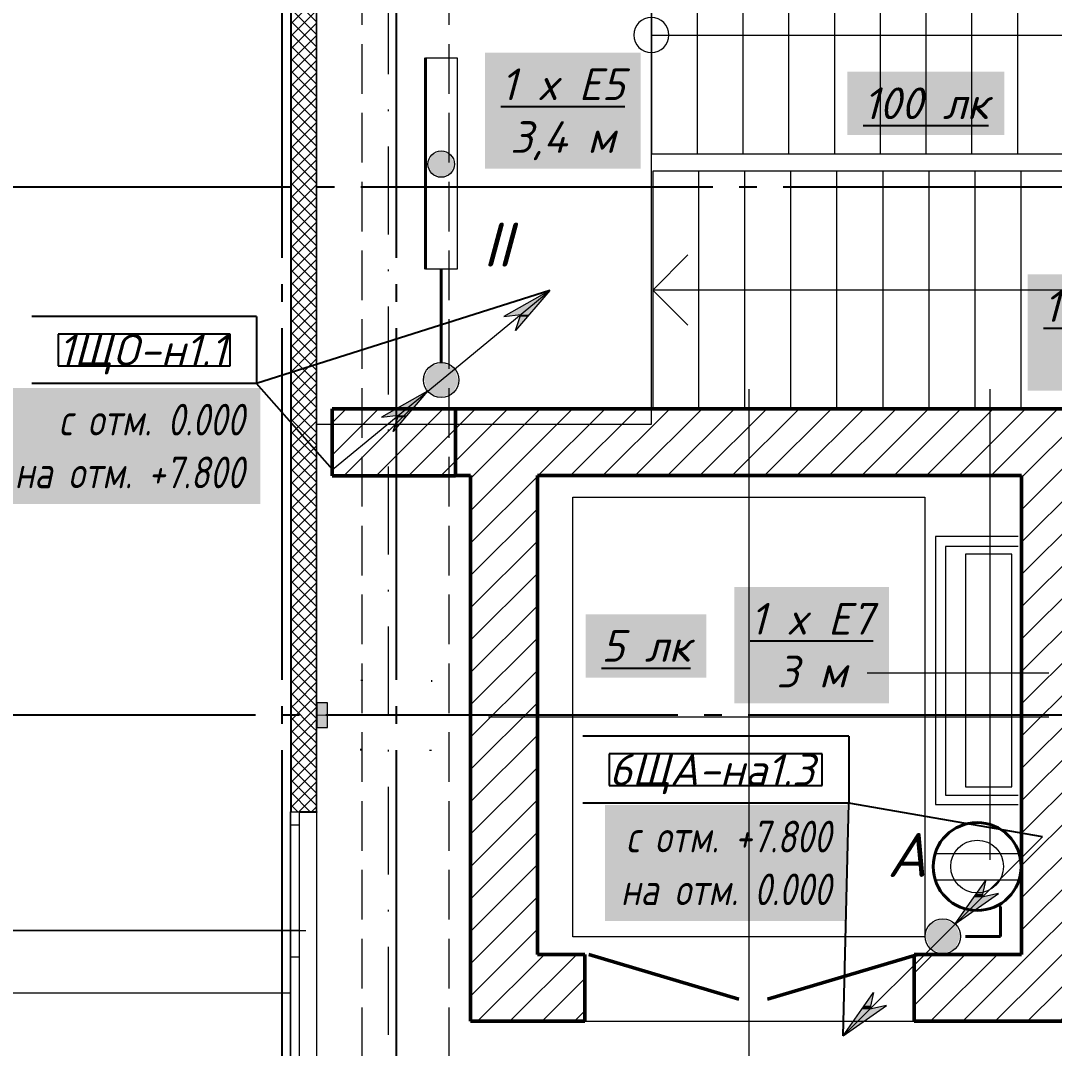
# Model space of a CAD drawing. Header units: millimetres. Extents: x 0 to 1286, y 0 to 420.
# Drawn here: x 76.9 to 135.6, y 290.6 to 349.1 of the extents above; entities that cross this region are included whole.
import ezdxf

# ---------------------------------------------------------------- set-up
doc = ezdxf.new("R2010")
doc.units = ezdxf.units.MM
for name, pattern in [('JIS_02_2.0', [3, 2, -1]), ('ГОСТ 2.303 5', [24, 20, -1.5, 1, -1.5]), ('СПКБ-0000-000-АР#002$0$Achse', [2300, 0, -800, 1500, 0]), ('СПКБ-0000-000-АР#002$0$Невидимая', [391.222223, 282.222223, -109]), ('СПКБ-0000-000-АР#002$0$Штриховая', [564.444447, 282.222223, -282.222223]), ('СПКБ-0000-000-АР#002$0$Штрихпунктирная', [900, 500, -200, 0, -200])]:
    doc.linetypes.add(name, pattern=pattern)
for name, color, linetype in [('Viewport1ForCustomObjects_0', 7, 'Continuous'), ('Viewport2ForCustomObjects_0', 7, 'Continuous'), ('СПКБ-0000-000-АР#002$0$Балка', 7, 'Continuous'), ('СПКБ-0000-000-АР#002$0$Двери ArchiCAD', 7, 'Continuous'), ('СПКБ-0000-000-АР#002$0$Лестница', 7, 'Continuous'), ('СПКБ-0000-000-АР#002$0$Оболочка - Крыша', 7, 'Continuous'), ('СПКБ-0000-000-АР#002$0$Окна ArchiCAD', 7, 'Continuous'), ('СПКБ-0000-000-АР#002$0$Перекрытие новые', 7, 'Continuous'), ('СПКБ-0000-000-АР#002$0$Стены', 7, 'Continuous'), ('СПКБ-0000-000-АР#002$0$Фахверк', 7, 'Continuous'), ('Строительные оси', 7, 'Continuous'), ('ЭО_АВАРИЙНОЕ ОСВЕЩЕНИЕ', 7, 'Continuous'), ('ЭО_РАБОЧЕЕ ОСВЕЩЕНИЕ', 7, 'Continuous')]:
    doc.layers.add(name, color=color, linetype=linetype)
for name, color, linetype, lineweight in [('СПКБ-0000-000-АР#002$0$0_Ном._пера__20', 1, 'Continuous', 20), ('СПКБ-0000-000-АР#002$0$Балка_Ном._пера__1', 7, 'Continuous', 13), ('СПКБ-0000-000-АР#002$0$Лестница_Ном._пера__20', 1, 'Continuous', 20), ('СПКБ-0000-000-АР#002$0$Линии_Ном._пера__2', 8, 'Continuous', 15), ('СПКБ-0000-000-АР#002$0$Линии_Ном._пера__20', 1, 'Continuous', 20), ('СПКБ-0000-000-АР#002$0$Оболочка - Крыша_Ном._пера__20', 1, 'Continuous', 20), ('СПКБ-0000-000-АР#002$0$Оболочка - Крыша_Ном._пера__6', 5, 'Continuous', 9), ('СПКБ-0000-000-АР#002$0$Окна ArchiCAD_Ном._пера__6', 5, 'Continuous', 9), ('СПКБ-0000-000-АР#002$0$Перекрытие новые_Ном._пера__20', 1, 'Continuous', 20), ('СПКБ-0000-000-АР#002$0$Стены_Ном._пера__20', 1, 'Continuous', 20), ('СПКБ-0000-000-АР#002$0$Фахверк_Ном._пера__1', 7, 'Continuous', 13)]:
    doc.layers.add(name, color=color, linetype=linetype, lineweight=lineweight)
for name, color, linetype, lineweight, true_color in [('СПКБ-0000-000-АР#002$0$0_Ном._пера__58', 7, 'Continuous', 50, 0xdf0000), ('СПКБ-0000-000-АР#002$0$Балка_Ном._пера__44', 7, 'Continuous', 18, 0x029e21), ('СПКБ-0000-000-АР#002$0$Двери ArchiCAD_Ном._пера__23', 7, 'Continuous', 35, 0xff6600), ('СПКБ-0000-000-АР#002$0$Двери ArchiCAD_Ном._пера__3', 7, 'Continuous', 18, 0xff6600), ('СПКБ-0000-000-АР#002$0$Двери ArchiCAD_Ном._пера__58', 7, 'Continuous', 50, 0xdf0000), ('СПКБ-0000-000-АР#002$0$Окна ArchiCAD_Ном._пера__68', 7, 'Continuous', 20, 0xfd4435), ('СПКБ-0000-000-АР#002$0$Перекрытие новые_Ном._пера__161', 7, 'Continuous', 13, 0xe11606), ('СПКБ-0000-000-АР#002$0$Стены_Ном._пера__58', 7, 'Continuous', 50, 0xdf0000), ('СПКБ-0000-000-АР#002$0$Стены_Ном._пера__68', 7, 'Continuous', 20, 0xfd4435), ('СПКБ-0000-000-АР#002$0$Фахверк_Ном._пера__102', 7, 'Continuous', 13, 0xcccccc)]:
    doc.layers.add(name, color=color, linetype=linetype, lineweight=lineweight, true_color=true_color)
doc.styles.add('1.8', font='isocpeui.ttf', dxfattribs={"height": 1.8})
doc.styles.add('2.5', font='isocpeui.ttf')
doc.styles.add('CustomTextStyle121', font='isocpeui.ttf', dxfattribs={"height": 1.8})
doc.styles.add('CustomTextStyle122', font='isocpeui.ttf', dxfattribs={"height": 1.8})
pattern_1 = [(45, (0, 0), (-35.35534, 35.35534), []), (135, (0, 0), (35.35534, 35.35534), [])]
pattern_2 = [(45, (0, 0), (-91.9239, 91.9239), [])]

# ---------------------------------------------------------------- blocks, each defined once
blk = doc.blocks.new('*E728')
at = {"layer": 'Строительные оси', "color": 3, "linetype": 'ГОСТ 2.303 5', "lineweight": 25}
for p, q in [((-246.069, 258.857), (-246.069, -45.143)), ((-239.569, 258.857), (-239.569, -45.143)), ((186.431, 218.857), (-283.756, 218.857)), ((280.431, 188.857), (-283.569, 188.857))]:
    blk.add_line(p, q, dxfattribs=at)
at = {"layer": 'ЭО_АВАРИЙНОЕ ОСВЕЩЕНИЕ', "color": 7, "lineweight": 0}
for p, q in [((-202.848, 181.933), (-208.505, 176.276)), ((-207.798, 176.983), (-206.077, 179.441)), ((-206.077, 179.441), (-206.282, 178.499)), ((-207.798, 176.983), (-205.34, 178.704)), ((-205.34, 178.704), (-206.282, 178.499)), ((-208.505, 176.276), (-214.162, 170.619)), ((-214.162, 170.619), (-212.441, 173.077)), ((-212.441, 173.077), (-212.646, 172.135)), ((-214.162, 170.619), (-211.704, 172.34)), ((-211.704, 172.34), (-212.646, 172.135))]:
    blk.add_line(p, q, dxfattribs=at)
at = {"layer": 'ЭО_АВАРИЙНОЕ ОСВЕЩЕНИЕ', "color": 1, "linetype": 'JIS_02_2.0', "lineweight": 40}
for p, q in [((-205.298, 178.084), (-205.223, 177.954)), ((-205.223, 177.954), (-205.219, 176.276)), ((-205.219, 176.276), (-207.505, 176.276))]:
    blk.add_line(p, q, dxfattribs=at)
at = {"layer": 'ЭО_АВАРИЙНОЕ ОСВЕЩЕНИЕ', "color": 7, "lineweight": 0}
for points in [[(-208.94, 180.995), (-204.171, 180.995)], [(-208.94, 179.495), (-204.171, 179.495)]]:
    blk.add_lwpolyline(points, dxfattribs=at)
at = {"layer": 'ЭО_АВАРИЙНОЕ ОСВЕЩЕНИЕ', "color": 1, "lineweight": 40}
blk.add_circle((-206.555, 180.245), 2.5, dxfattribs=at)
at = {"layer": 'ЭО_АВАРИЙНОЕ ОСВЕЩЕНИЕ', "color": 7, "lineweight": 0}
for centre, radius in [((-206.555, 180.245), 1.5), ((-208.505, 176.276), 1)]:
    blk.add_circle(centre, radius, dxfattribs=at)
at = {"layer": 'ЭО_АВАРИЙНОЕ ОСВЕЩЕНИЕ', "color": 1, "lineweight": 0}
for points in [[(-206.077, 179.441), (-206.593, 178.704), (-206.237, 178.704)], [(-206.593, 178.704), (-206.736, 178.499), (-206.282, 178.499)], [(-206.593, 178.704), (-206.237, 178.704), (-206.282, 178.499)], [(-205.34, 178.704), (-206.282, 178.499), (-205.633, 178.499)], [(-206.736, 178.499), (-206.282, 178.499), (-207.798, 176.983)], [(-206.282, 178.499), (-205.633, 178.499), (-207.798, 176.983)], [(-212.441, 173.077), (-212.957, 172.34), (-212.601, 172.34)], [(-213.1, 172.135), (-212.646, 172.135), (-214.162, 170.619)], [(-212.646, 172.135), (-211.997, 172.135), (-214.162, 170.619)], [(-212.957, 172.34), (-213.1, 172.135), (-212.646, 172.135)], [(-212.957, 172.34), (-212.601, 172.34), (-212.646, 172.135)], [(-211.704, 172.34), (-212.646, 172.135), (-211.997, 172.135)]]:
    blk.add_solid(points, dxfattribs=at)
at = {"layer": 'ЭО_АВАРИЙНОЕ ОСВЕЩЕНИЕ', "color": 1, "lineweight": 60}
for points in [[(-209.212, 176.983), (-209.505, 176.276), (-207.505, 176.276)], [(-208.505, 177.276), (-209.212, 176.983), (-207.798, 176.983)], [(-209.212, 176.983), (-207.798, 176.983), (-207.505, 176.276)], [(-209.505, 176.276), (-209.212, 175.569), (-207.798, 175.569)], [(-209.505, 176.276), (-207.505, 176.276), (-207.798, 175.569)], [(-209.212, 175.569), (-207.798, 175.569), (-208.505, 175.276)]]:
    blk.add_solid(points, dxfattribs=at)
at = {"layer": 'ЭО_РАБОЧЕЕ ОСВЕЩЕНИЕ', "color": 5, "lineweight": 40}
for p, q in [((-237.895, 214.212), (-237.895, 226.212)), ((-237.01, 214.212), (-237.01, 208.901))]:
    blk.add_line(p, q, dxfattribs=at)
at = {"layer": 'ЭО_РАБОЧЕЕ ОСВЕЩЕНИЕ', "color": 7, "lineweight": 0}
for p, q in [((-237.895, 226.212), (-236.095, 226.212)), ((-236.095, 226.212), (-236.095, 214.212)), ((-236.095, 214.212), (-237.895, 214.212)), ((-237.01, 207.901), (-230.838, 212.99)), ((-230.838, 212.99), (-233.449, 211.512)), ((-230.838, 212.99), (-232.786, 210.709)), ((-233.449, 211.512), (-232.491, 211.626)), ((-232.786, 210.709), (-232.491, 211.626)), ((-243.182, 202.811), (-237.01, 207.901)), ((-237.782, 207.265), (-240.393, 205.787)), ((-237.782, 207.265), (-239.73, 204.983)), ((-240.393, 205.787), (-239.435, 205.901)), ((-239.73, 204.983), (-239.435, 205.901))]:
    blk.add_line(p, q, dxfattribs=at)
for centre, radius in [((-237.01, 220.177), 0.75), ((-237.01, 207.901), 1)]:
    blk.add_circle(centre, radius, dxfattribs=at)
at = {"layer": 'ЭО_РАБОЧЕЕ ОСВЕЩЕНИЕ', "color": 5, "lineweight": 0}
for points in [[(-237.01, 220.927), (-237.54, 220.708), (-236.48, 220.708)], [(-237.54, 220.708), (-237.76, 220.177), (-236.26, 220.177)], [(-237.54, 220.708), (-236.48, 220.708), (-236.26, 220.177)], [(-237.76, 220.177), (-237.54, 219.647), (-236.48, 219.647)], [(-237.76, 220.177), (-236.26, 220.177), (-236.48, 219.647)], [(-237.54, 219.647), (-236.48, 219.647), (-237.01, 219.427)], [(-230.838, 212.99), (-233.247, 211.626), (-232.491, 211.626)], [(-230.838, 212.99), (-232.491, 211.626), (-232.002, 211.626)], [(-233.247, 211.626), (-232.491, 211.626), (-233.449, 211.512)], [(-232.528, 211.512), (-232.099, 211.512), (-232.786, 210.709)], [(-232.491, 211.626), (-232.528, 211.512), (-232.099, 211.512)], [(-232.491, 211.626), (-232.002, 211.626), (-232.099, 211.512)], [(-237.782, 207.265), (-240.191, 205.901), (-239.435, 205.901)], [(-237.782, 207.265), (-239.435, 205.901), (-238.946, 205.901)], [(-240.191, 205.901), (-239.435, 205.901), (-240.393, 205.787)], [(-239.472, 205.787), (-239.043, 205.787), (-239.73, 204.983)], [(-239.435, 205.901), (-239.472, 205.787), (-239.043, 205.787)], [(-239.435, 205.901), (-238.946, 205.901), (-239.043, 205.787)]]:
    blk.add_solid(points, dxfattribs=at)
at = {"layer": 'ЭО_РАБОЧЕЕ ОСВЕЩЕНИЕ', "color": 5, "lineweight": 40}
for points in [[(-237.718, 208.537), (-238.005, 207.996), (-236.073, 207.996)], [(-237.646, 208.672), (-237.718, 208.537), (-236.239, 208.537)], [(-237.718, 208.537), (-236.239, 208.537), (-236.073, 207.996)], [(-236.914, 208.896), (-237.646, 208.672), (-236.493, 208.672)], [(-237.646, 208.672), (-236.493, 208.672), (-236.239, 208.537)], [(-238.005, 207.996), (-237.947, 207.805), (-236.015, 207.805)], [(-238.005, 207.996), (-236.073, 207.996), (-236.015, 207.805)], [(-237.947, 207.805), (-237.782, 207.265), (-236.302, 207.265)], [(-237.947, 207.805), (-236.015, 207.805), (-236.302, 207.265)], [(-237.782, 207.265), (-237.527, 207.129), (-236.374, 207.129)], [(-237.782, 207.265), (-236.302, 207.265), (-236.374, 207.129)], [(-237.527, 207.129), (-236.374, 207.129), (-237.106, 206.905)]]:
    blk.add_solid(points, dxfattribs=at)
blk = doc.blocks.new('СПКБ-0000-000-АР#002$0$Перекрытие_1', base_point=(-24406.7, -2530.4))
at = {"layer": 'СПКБ-0000-000-АР#002$0$Перекрытие новые_Ном._пера__161', "color": 12, "linetype": 'Continuous', "lineweight": 13, "true_color": 0xe11606, "flags": 128}
blk.add_lwpolyline([(293.1, -2514.3), (-24406.7, -2530.4), (-24406.7, 18886.6), (-23534.6, 18885.7), (-23534.6, 17144.7), (-22883.9, 17144.7), (-21026.9, 17144.7), (-20022.9, 17144.7), (-20022.9, 20246.7), (-17951.9, 20246.7), (-17956.9, 25286.1), (17852.7, 25286.1)], dxfattribs=at)
blk = doc.blocks.new('СПКБ-0000-000-АР#002$0$Перекрытие_2', base_point=(-24406.7, 23518.7))
at = {"layer": 'СПКБ-0000-000-АР#002$0$Перекрытие новые_Ном._пера__20', "color": 1, "linetype": 'Continuous', "lineweight": 20, "flags": 128}
blk.add_lwpolyline([(-24406.7, 23518.7), (-22506.9, 23518.7), (-22506.9, 20537.4), (-24406.7, 20537.4)], close=True, dxfattribs=at)
blk = doc.blocks.new('СПКБ-0000-000-АР#002$0$Двустворчатое Окно 19')
at = {"layer": 'СПКБ-0000-000-АР#002$0$Окна ArchiCAD_Ном._пера__6', "color": 5, "linetype": 'Continuous', "lineweight": 9}
for p, q in [((-747, 100), (747, 100)), ((-750, 0), (-675, 0)), ((-675, 0), (-675, -50)), ((-675, 0), (-75, 0)), ((-75, -50), (-75, 0)), ((-75, 0), (0, 0)), ((0, 0), (75, 0)), ((75, 0), (75, -50)), ((75, 0), (675, 0)), ((675, -50), (675, 0)), ((675, 0), (750, 0)), ((-750, -50), (750, -50)), ((-675, -50), (-750, -50)), ((-75, -50), (-675, -50)), ((0, -50), (-75, -50)), ((75, -50), (0, -50)), ((675, -50), (75, -50)), ((750, -50), (675, -50))]:
    blk.add_line(p, q, dxfattribs=at)
at = {"layer": 'СПКБ-0000-000-АР#002$0$Окна ArchiCAD_Ном._пера__68', "color": 20, "linetype": 'Continuous', "lineweight": 20, "true_color": 0xfd4435}
for p, q in [((-750, -47), (-750, 0)), ((750, -47), (750, 0)), ((-750, -50), (-750, -47)), ((750, -50), (750, -47))]:
    blk.add_line(p, q, dxfattribs=at)
blk = doc.blocks.new('СПКБ-0000-000-АР#002$0$Стена_2', base_point=(-24406.7, 25306.1))
at = {"layer": 'СПКБ-0000-000-АР#002$0$Стены_Ном._пера__68', "linetype": 'Continuous', "lineweight": 20, "true_color": 0xfd4435}
for points in [[(-24556.7, 24870.1), (-24556.7, 18955.7), (-24553.7, 18955.7), (-24553.7, 24870.1)], [(-24406.7, 18955.7), (-24406.7, 24870.1), (-24409.7, 24870.1), (-24409.7, 18955.7)], [(-24556.7, 18955.7), (-24556.7, 18815.7), (-24553.7, 18815.7), (-24553.7, 18955.7)], [(-24409.7, 18815.7), (-24406.9, 18815.7), (-24406.9, 18955.7), (-24409.7, 18955.7)], [(-24556.7, 18815.7), (-24556.7, 18335.7), (-24553.7, 18335.7), (-24553.7, 18815.7)], [(-24409.7, 18815.7), (-24409.7, 18335.7), (-24406.7, 18335.7), (-24406.7, 18815.7)], [(-24406.7, 18332.7), (-24406.7, 18335.7), (-24409.7, 18335.7), (-24506.7, 18335.7), (-24506.7, 18332.7)]]:
    blk.add_hatch(color=20, dxfattribs=at).paths.add_polyline_path(points)
h = blk.add_hatch(dxfattribs=at)
h.set_pattern_fill('СЕТКА_5X5_ДИАГОНАЛЬНАЯ', color=20, style=0, pattern_type=2)
h.set_pattern_definition(pattern_1)
h.paths.add_polyline_path([(-24409.7, 18955.7), (-24409.7, 24870.1), (-24553.7, 24870.1), (-24553.7, 18955.7)])
h = blk.add_hatch(dxfattribs=at)
h.set_pattern_fill('СЕТКА_5X5_ДИАГОНАЛЬНАЯ', color=20, style=0, pattern_type=2)
h.set_pattern_definition(pattern_1)
h.paths.add_polyline_path([(-24553.7, 18955.7), (-24553.7, 18815.7), (-24409.7, 18815.7), (-24409.7, 18955.7)])
h = blk.add_hatch(dxfattribs=at)
h.set_pattern_fill('СЕТКА_5X5_ДИАГОНАЛЬНАЯ', color=20, style=0, pattern_type=2)
h.set_pattern_definition(pattern_1)
h.paths.add_polyline_path([(-24553.7, 18335.7), (-24506.7, 18335.7), (-24409.7, 18335.7), (-24409.7, 18815.7), (-24553.7, 18815.7)])
at = {"layer": 'СПКБ-0000-000-АР#002$0$Стены_Ном._пера__68', "color": 20, "linetype": 'Continuous', "lineweight": 20, "true_color": 0xfd4435}
for p, q in [((-24553.7, 24870.1), (-24553.7, 18955.7)), ((-24409.7, 18955.7), (-24409.7, 24870.1)), ((-24553.7, 18955.7), (-24553.7, 18815.7)), ((-24409.7, 18815.7), (-24409.7, 18955.7)), ((-24553.7, 18815.7), (-24553.7, 18335.7)), ((-24409.7, 18335.7), (-24409.7, 18815.7)), ((-24556.7, 18335.7), (-24553.7, 18335.7)), ((-24553.7, 18335.7), (-24506.7, 18335.7)), ((-24506.7, 18335.7), (-24506.7, 18332.7)), ((-24409.7, 18335.7), (-24506.7, 18335.7)), ((-24506.7, 18332.7), (-24406.7, 18332.7)), ((-24406.7, 18335.7), (-24406.7, 18332.7))]:
    blk.add_line(p, q, dxfattribs=at)
at = {"layer": 'СПКБ-0000-000-АР#002$0$Стены_Ном._пера__68', "color": 20, "linetype": 'Continuous', "lineweight": 20, "true_color": 0xfd4435, "flags": 128}
for points in [[(-24556.7, 25456.1), (-24556.7, 18335.7)], [(-24406.7, 18955.7), (-24406.7, 24870.1)], [(-24406.7, 18335.7), (-24406.7, 18815.7)]]:
    blk.add_lwpolyline(points, dxfattribs=at)
at = {"layer": 'СПКБ-0000-000-АР#002$0$Окна ArchiCAD', "color": 5, "linetype": 'Continuous', "lineweight": 9, "xscale": -1, "zscale": 1000, "rotation": 270}
blk.add_blockref('СПКБ-0000-000-АР#002$0$Двустворчатое Окно 19', (-24506.7, 17585.7), dxfattribs=at)
blk = doc.blocks.new('СПКБ-0000-000-АР#002$0$Стена_51', base_point=(-23154.6, 20626.7))
at = {"layer": 'СПКБ-0000-000-АР#002$0$Стены_Ном._пера__20', "linetype": 'Continuous', "lineweight": 20}
h = blk.add_hatch(dxfattribs=at)
h.set_pattern_fill('КИРПИЧ_ОБЫКНОВЕННЫЙ', color=1, style=0, pattern_type=2)
h.set_pattern_definition(pattern_2)
h.paths.add_polyline_path([(-23534.6, 20246.7), (-23534.6, 17144.7), (-23154.6, 17524.7), (-23154.6, 20246.7)])
at = {"layer": 'СПКБ-0000-000-АР#002$0$Стены_Ном._пера__58', "color": 12, "linetype": 'Continuous', "lineweight": 50, "true_color": 0xdf0000, "flags": 128}
for points in [[(-23534.6, 20246.7), (-23534.6, 17144.7)], [(-23154.6, 17524.7), (-23154.6, 20246.7)]]:
    blk.add_lwpolyline(points, dxfattribs=at)
blk = doc.blocks.new('СПКБ-0000-000-АР#002$0$Простой Проем Двери_2')
at = {"layer": 'СПКБ-0000-000-АР#002$0$Двери ArchiCAD_Ном._пера__58', "color": 12, "linetype": 'Continuous', "lineweight": 50, "true_color": 0xdf0000}
for p, q in [((-935, -380), (-935, 0)), ((935, -380), (935, 0))]:
    blk.add_line(p, q, dxfattribs=at)
blk = doc.blocks.new('СПКБ-0000-000-АР#002$0$Стена_52', base_point=(-23154.6, 17524.7))
at = {"layer": 'СПКБ-0000-000-АР#002$0$Стены_Ном._пера__20', "linetype": 'Continuous', "lineweight": 20}
h = blk.add_hatch(dxfattribs=at)
h.set_pattern_fill('КИРПИЧ_ОБЫКНОВЕННЫЙ', color=1, style=0, pattern_type=2)
h.set_pattern_definition(pattern_2)
h.paths.add_polyline_path([(-22883.9, 17144.7), (-22883.9, 17524.7), (-23154.6, 17524.7), (-23534.6, 17144.7)])
h = blk.add_hatch(dxfattribs=at)
h.set_pattern_fill('КИРПИЧ_ОБЫКНОВЕННЫЙ', color=1, style=0, pattern_type=2)
h.set_pattern_definition(pattern_2)
h.paths.add_polyline_path([(-20022.9, 17144.7), (-20402.9, 17524.7), (-21013.9, 17524.7), (-21013.9, 17144.7)])
at = {"layer": 'СПКБ-0000-000-АР#002$0$Стены_Ном._пера__58', "color": 12, "linetype": 'Continuous', "lineweight": 50, "true_color": 0xdf0000, "flags": 128}
for points in [[(-22883.9, 17524.7), (-23154.6, 17524.7)], [(-20402.9, 17524.7), (-21013.9, 17524.7)], [(-23534.6, 17144.7), (-22883.9, 17144.7)], [(-21013.9, 17144.7), (-20022.9, 17144.7)]]:
    blk.add_lwpolyline(points, dxfattribs=at)
at = {"layer": 'СПКБ-0000-000-АР#002$0$Двери ArchiCAD_Ном._пера__58', "color": 12, "linetype": 'Continuous', "lineweight": 50, "true_color": 0xdf0000, "xscale": -1, "zscale": 1000, "rotation": 180}
blk.add_blockref('СПКБ-0000-000-АР#002$0$Простой Проем Двери_2', (-21948.9, 17144.7), dxfattribs=at)
blk = doc.blocks.new('СПКБ-0000-000-АР#002$0$Стена_53', base_point=(-20402.9, 17524.7))
at = {"layer": 'СПКБ-0000-000-АР#002$0$Стены_Ном._пера__20', "linetype": 'Continuous', "lineweight": 20}
h = blk.add_hatch(dxfattribs=at)
h.set_pattern_fill('КИРПИЧ_ОБЫКНОВЕННЫЙ', color=1, style=0, pattern_type=2)
h.set_pattern_definition(pattern_2)
h.paths.add_polyline_path([(-20022.9, 17144.7), (-20022.9, 20246.7), (-20402.9, 20246.7), (-20402.9, 17524.7)])
at = {"layer": 'СПКБ-0000-000-АР#002$0$Стены_Ном._пера__58', "color": 12, "linetype": 'Continuous', "lineweight": 50, "true_color": 0xdf0000, "flags": 128}
for points in [[(-20402.9, 20246.7), (-20402.9, 17524.7)], [(-20022.9, 17144.7), (-20022.9, 20246.7)]]:
    blk.add_lwpolyline(points, dxfattribs=at)
blk = doc.blocks.new('СПКБ-0000-000-АР#002$0$Двупольная Дверь 19_4')
at = {"layer": 'СПКБ-0000-000-АР#002$0$Двери ArchiCAD_Ном._пера__23', "color": 30, "linetype": 'Continuous', "lineweight": 35, "true_color": 0xff6600}
for p, q in [((-660, 0), (-700, 0)), ((-700, 0), (-700, -115)), ((-660, -115), (-660, 0)), ((700, 0), (660, 0)), ((660, 0), (660, -115)), ((700, -115), (700, 0)), ((-700, -115), (-660, -115)), ((660, -115), (700, -115))]:
    blk.add_line(p, q, dxfattribs=at)
at = {"layer": 'СПКБ-0000-000-АР#002$0$Двери ArchiCAD_Ном._пера__3', "color": 30, "linetype": 'Continuous', "lineweight": 18, "true_color": 0xff6600}
for p, q in [((-660, 0), (-88.4, 330)), ((660, 0), (88.4, 330))]:
    blk.add_line(p, q, dxfattribs=at)
for centre, start, end in [((-660, 0), 0, 30), ((660, 0), 150, 180)]:
    blk.add_arc(centre, 660, start, end, dxfattribs=at)
at = {"layer": 'СПКБ-0000-000-АР#002$0$Двери ArchiCAD_Ном._пера__58', "color": 12, "linetype": 'Continuous', "lineweight": 50, "true_color": 0xdf0000}
for p, q in [((-700, 265), (-737, 265)), ((-700, 0), (-700, 265)), ((700, 0), (700, 265)), ((700, 265), (737, 265)), ((-700, -115), (-700, 0)), ((700, -115), (700, 0)), ((-700, -115), (-737, -115)), ((700, -115), (737, -115))]:
    blk.add_line(p, q, dxfattribs=at)
blk = doc.blocks.new('СПКБ-0000-000-АР#002$0$Стена_54', base_point=(-23619.9, 20626.7))
at = {"layer": 'СПКБ-0000-000-АР#002$0$Стены_Ном._пера__20', "linetype": 'Continuous', "lineweight": 20}
h = blk.add_hatch(dxfattribs=at)
h.set_pattern_fill('КИРПИЧ_ОБЫКНОВЕННЫЙ', color=1, style=0, pattern_type=2)
h.set_pattern_definition(pattern_2)
h.paths.add_polyline_path([(-23619.9, 20626.7), (-23619.9, 20246.7), (-19503.9, 20246.7), (-19503.9, 20361.7), (-19503.9, 20626.7)])
at = {"layer": 'СПКБ-0000-000-АР#002$0$Стены_Ном._пера__58', "color": 12, "linetype": 'Continuous', "lineweight": 50, "true_color": 0xdf0000}
for p, q in [((-19503.9, 20626.7), (-19540.9, 20626.7)), ((-19503.9, 20361.7), (-19503.9, 20626.7)), ((-18103.9, 20626.7), (-18066.9, 20626.7)), ((-18103.9, 20361.7), (-18103.9, 20626.7)), ((-19503.9, 20246.7), (-19503.9, 20361.7)), ((-18103.9, 20246.7), (-18103.9, 20361.7)), ((-19503.9, 20246.7), (-19540.9, 20246.7)), ((-18103.9, 20246.7), (-18066.9, 20246.7))]:
    blk.add_line(p, q, dxfattribs=at)
at = {"layer": 'СПКБ-0000-000-АР#002$0$Стены_Ном._пера__58', "color": 12, "linetype": 'Continuous', "lineweight": 50, "true_color": 0xdf0000, "flags": 128}
for points in [[(-19503.9, 20626.7), (-23619.9, 20626.7)], [(-23619.9, 20626.7), (-23619.9, 20246.7)], [(-23619.9, 20246.7), (-23534.6, 20246.7)], [(-23154.6, 20246.7), (-20402.9, 20246.7)], [(-20022.9, 20246.7), (-19503.9, 20246.7)]]:
    blk.add_lwpolyline(points, dxfattribs=at)
at = {"layer": 'СПКБ-0000-000-АР#002$0$Двери ArchiCAD', "color": 21, "linetype": 'Continuous', "lineweight": 18, "true_color": 0xff9955, "zscale": 1000}
blk.add_blockref('СПКБ-0000-000-АР#002$0$Двупольная Дверь 19_4', (-18803.9, 20361.7), dxfattribs=at)
blk = doc.blocks.new('СПКБ-0000-000-АР#002$0$Крыша_1', base_point=(-27631.9, 17660.6))
at = {"layer": 'СПКБ-0000-000-АР#002$0$Оболочка - Крыша_Ном._пера__20', "linetype": 'Continuous', "lineweight": 20}
h = blk.add_hatch(dxfattribs=at)
h.set_pattern_fill('ПАНЕЛЬ_СЭНДВИЧ_ГОРИЗ', color=1, style=0, pattern_type=2)
h.set_pattern_definition([(0, (-26051.3, 11377.8), (0, 1200), [])])
h.paths.add_polyline_path([(-27631.9, 17660.6), (-27631.9, 5095), (-24556.7, 5095), (-24556.7, 17660.6)])
at = {"layer": 'СПКБ-0000-000-АР#002$0$Оболочка - Крыша_Ном._пера__6', "color": 5, "linetype": 'Continuous', "lineweight": 9, "flags": 128}
blk.add_lwpolyline([(-27631.9, 17660.6), (-27631.9, 5095), (-24556.7, 5095), (-24556.7, 17660.6)], close=True, dxfattribs=at)
blk = doc.blocks.new('СПКБ-0000-000-АР#002$0$Лестничный Марш ЖБ 19')
at = {"layer": 'СПКБ-0000-000-АР#002$0$Лестница_Ном._пера__20', "color": 1, "linetype": 'Continuous', "lineweight": 20}
for p, q in [((1350, 2618.2), (0, 2618.2)), ((0, 2618.2), (0, 0)), ((675, 2618.2), (475, 2418.2)), ((675, 0), (675, 2618.2)), ((875, 2418.2), (675, 2618.2)), ((1350, 0), (1350, 2618.2)), ((0, 2356.4), (1350, 2356.4)), ((0, 2094.5), (1350, 2094.5)), ((0, 1832.7), (1350, 1832.7)), ((0, 1570.9), (1350, 1570.9)), ((0, 1309.1), (1350, 1309.1)), ((0, 1047.3), (1350, 1047.3)), ((0, 785.5), (1350, 785.5)), ((0, 523.6), (1350, 523.6)), ((0, 261.8), (1350, 261.8)), ((0, 0), (1350, 0))]:
    blk.add_line(p, q, dxfattribs=at)
for start, end in [(0, 180), (180, 0)]:
    blk.add_arc((675, 0), 100, start, end, dxfattribs=at)
blk = doc.blocks.new('СПКБ-0000-000-АР#002$0$Лестничный Марш ЖБ 19_2')
at = {"layer": 'СПКБ-0000-000-АР#002$0$Лестница_Ном._пера__20', "color": 1, "linetype": 'Continuous', "lineweight": 20}
for p, q in [((1350, 2860), (0, 2860)), ((0, 2860), (0, 0)), ((675, 2860), (475, 2660)), ((675, 0), (675, 2860)), ((875, 2660), (675, 2860)), ((1350, 0), (1350, 2860)), ((0, 2600), (1350, 2600)), ((0, 2340), (1350, 2340)), ((0, 2080), (1350, 2080)), ((0, 1820), (1350, 1820)), ((0, 1560), (1350, 1560)), ((0, 1300), (1350, 1300)), ((0, 1040), (1350, 1040)), ((0, 780), (1350, 780)), ((0, 520), (1350, 520)), ((0, 260), (1350, 260)), ((0, 0), (1350, 0))]:
    blk.add_line(p, q, dxfattribs=at)
for start, end in [(0, 180), (180, 0)]:
    blk.add_arc((675, 0), 100, start, end, dxfattribs=at)
blk = doc.blocks.new('СПКБ-0000-000-АР#002$0$Балка_1', base_point=(-23999.9, 16158.5))
at = {"layer": 'СПКБ-0000-000-АР#002$0$Балка_Ном._пера__1', "color": 7, "linetype": 'СПКБ-0000-000-АР#002$0$Невидимая', "lineweight": 13}
for p, q in [((-23654.9, 24285.7), (-24149.9, 24285.7)), ((-24149.9, 16158.5), (-24149.9, 24285.7)), ((-23654.9, 16158.5), (-23654.9, 24285.7)), ((-23654.9, 16158.5), (-24149.9, 16158.5))]:
    blk.add_line(p, q, dxfattribs=at)
at = {"layer": 'СПКБ-0000-000-АР#002$0$Балка_Ном._пера__44', "color": 104, "linetype": 'СПКБ-0000-000-АР#002$0$Штрихпунктирная', "lineweight": 18, "true_color": 0x029e21}
blk.add_line((-23999.9, 16158.5), (-23999.9, 24285.7), dxfattribs=at)
blk = doc.blocks.new('СПКБ-0000-000-АР#002$0$Стена_264', base_point=(-23619.9, 20625.7))
at = {"layer": 'СПКБ-0000-000-АР#002$0$Стены_Ном._пера__20', "linetype": 'Continuous', "lineweight": 20}
h = blk.add_hatch(dxfattribs=at)
h.set_pattern_fill('КИРПИЧ_ОБЫКНОВЕННЫЙ', color=1, style=0, pattern_type=2)
h.set_pattern_definition(pattern_2)
h.paths.add_polyline_path([(-23619.9, 20625.7), (-24320.7, 20625.7), (-24320.7, 20245.7), (-23619.9, 20245.7)])
at = {"layer": 'СПКБ-0000-000-АР#002$0$Стены_Ном._пера__58', "color": 12, "linetype": 'Continuous', "lineweight": 50, "true_color": 0xdf0000, "flags": 128}
for points in [[(-23619.9, 20625.7), (-24320.7, 20625.7)], [(-24320.7, 20625.7), (-24320.7, 20245.7)], [(-23619.9, 20245.7), (-23619.9, 20625.7)], [(-24320.7, 20245.7), (-23619.9, 20245.7)]]:
    blk.add_lwpolyline(points, dxfattribs=at)
blk = doc.blocks.new('СПКБ-0000-000-АР#002$0$Колонна_150', base_point=(-24376.9, 18885.7))
at = {"layer": 'СПКБ-0000-000-АР#002$0$Фахверк_Ном._пера__102', "linetype": 'Continuous', "lineweight": 13, "true_color": 0xcccccc}
blk.add_hatch(color=254, dxfattribs=at).paths.add_polyline_path([(-24406.9, 18955.7), (-24406.9, 18815.7), (-24346.9, 18815.7), (-24346.9, 18955.7)])
at = {"layer": 'СПКБ-0000-000-АР#002$0$Фахверк_Ном._пера__1', "color": 7, "linetype": 'Continuous', "lineweight": 13, "flags": 128}
blk.add_lwpolyline([(-24406.9, 18955.7), (-24406.9, 18815.7), (-24346.9, 18815.7), (-24346.9, 18955.7)], close=True, dxfattribs=at)
blk = doc.blocks.new('*E727')
at = {"layer": 'СПКБ-0000-000-АР#002$0$0_Ном._пера__20', "color": 1, "linetype": 'СПКБ-0000-000-АР#002$0$Штриховая', "lineweight": 20}
for p, q in [((56.792, 256.049), (56.792, 213.163)), ((70.492, 256.049), (70.492, 229.29)), ((73.83, 239.903), (63.523, 239.903)), ((73.83, 237.403), (41.994, 237.403))]:
    blk.add_line(p, q, dxfattribs=at)
at = {"layer": 'СПКБ-0000-000-АР#002$0$0_Ном._пера__20', "color": 1, "linetype": 'Continuous', "lineweight": 20}
for p, q in [((46.792, 224.903), (46.792, 249.903)), ((46.792, 249.903), (66.792, 249.903)), ((66.792, 249.903), (66.792, 224.903)), ((72.1, 247.657), (67.401, 247.657)), ((67.401, 247.657), (67.401, 232.426)), ((72.1, 247.091), (67.967, 247.091)), ((67.967, 247.091), (67.967, 232.96)), ((71.733, 246.658), (69.1, 246.658)), ((69.1, 246.658), (69.1, 233.426)), ((71.733, 233.426), (71.733, 246.658)), ((69.1, 233.426), (71.733, 233.426)), ((67.967, 232.96), (72.1, 232.96)), ((67.401, 232.426), (72.1, 232.426)), ((66.792, 224.903), (46.792, 224.903))]:
    blk.add_line(p, q, dxfattribs=at)
at = {"layer": 'СПКБ-0000-000-АР#002$0$0_Ном._пера__58', "color": 12, "linetype": 'Continuous', "lineweight": 50, "true_color": 0xdf0000}
for p, q in [((47.69, 223.905), (56.23, 221.362)), ((66.39, 223.905), (57.85, 221.362))]:
    blk.add_line(p, q, dxfattribs=at)
at = {"layer": 'СПКБ-0000-000-АР#002$0$Линии_Ном._пера__2', "color": 8, "linetype": 'СПКБ-0000-000-АР#002$0$Achse', "lineweight": 15}
for p, q in [((34.75, 239.5), (38.75, 239.5)), ((34.75, 235.501), (34.75, 239.5)), ((38.75, 239.5), (38.75, 235.501)), ((38.75, 235.501), (34.75, 235.501))]:
    blk.add_line(p, q, dxfattribs=at)
at = {"layer": 'СПКБ-0000-000-АР#002$0$Линии_Ном._пера__20', "color": 1, "linetype": 'Continuous', "lineweight": 20}
blk.add_line((0.111, 225.263), (31.611, 225.263), dxfattribs=at)
at = {"layer": 'СПКБ-0000-000-АР#002$0$Линии_Ном._пера__20', "color": 1, "linetype": 'СПКБ-0000-000-АР#002$0$Achse', "lineweight": 20}
for p, q in [((47.69, 223.905), (66.39, 223.905)), ((47.526, 220.105), (66.226, 220.105))]:
    blk.add_line(p, q, dxfattribs=at)
at = {"layer": 'СПКБ-0000-000-АР#002$0$Балка', "color": 7, "lineweight": 13, "xscale": 0.01, "yscale": 0.01, "zscale": 0.01}
blk.add_blockref('СПКБ-0000-000-АР#002$0$Балка_1', (36.32, 210.242), dxfattribs=at)
at = {"layer": 'СПКБ-0000-000-АР#002$0$Лестница', "color": 161, "linetype": 'Continuous', "lineweight": 20, "true_color": 0xaaaaff, "xscale": 0.01, "yscale": 0.01, "zscale": 10}
for name, p, rotation in [('СПКБ-0000-000-АР#002$0$Лестничный Марш ЖБ 19_2', (51.25, 282.923), 270), ('СПКБ-0000-000-АР#002$0$Лестничный Марш ЖБ 19', (77.508, 254.925), 90)]:
    blk.add_blockref(name, p, dxfattribs=dict(at, rotation=rotation))
at = {"layer": 'СПКБ-0000-000-АР#002$0$Оболочка - Крыша', "color": 5, "linetype": 'Continuous', "lineweight": 9, "xscale": 0.01, "yscale": 0.01, "zscale": 0.01}
blk.add_blockref('СПКБ-0000-000-АР#002$0$Крыша_1', (0, 225.263), dxfattribs=at)
at = {"layer": 'СПКБ-0000-000-АР#002$0$Перекрытие новые', "color": 12, "linetype": 'Continuous', "lineweight": 13, "true_color": 0xe11606, "xscale": 0.01, "yscale": 0.01, "zscale": 0.01}
blk.add_blockref('СПКБ-0000-000-АР#002$0$Перекрытие_1', (32.251, 23.353), dxfattribs=at)
at = {"layer": 'СПКБ-0000-000-АР#002$0$Перекрытие новые', "color": 1, "linetype": 'Continuous', "lineweight": 20, "xscale": 0.01, "yscale": 0.01, "zscale": 0.01}
blk.add_blockref('СПКБ-0000-000-АР#002$0$Перекрытие_2', (32.251, 283.844), dxfattribs=at)
at = {"layer": 'СПКБ-0000-000-АР#002$0$Стены', "color": 20, "lineweight": 20, "true_color": 0xfd4435, "xscale": 0.01, "yscale": 0.01, "zscale": 0.01}
blk.add_blockref('СПКБ-0000-000-АР#002$0$Стена_2', (32.251, 301.719), dxfattribs=at)
at = {"layer": 'СПКБ-0000-000-АР#002$0$Стены', "color": 7, "lineweight": 50, "xscale": 0.01, "yscale": 0.01, "zscale": 0.01}
for name, p in [('СПКБ-0000-000-АР#002$0$Стена_54', (40.12, 254.925)), ('СПКБ-0000-000-АР#002$0$Стена_51', (44.773, 254.925)), ('СПКБ-0000-000-АР#002$0$Стена_53', (72.29, 223.905)), ('СПКБ-0000-000-АР#002$0$Стена_52', (44.773, 223.905))]:
    blk.add_blockref(name, p, dxfattribs=at)
at = {"layer": 'СПКБ-0000-000-АР#002$0$Стены', "color": 12, "lineweight": 50, "true_color": 0xdf0000, "xscale": 0.01, "yscale": 0.01, "zscale": 0.01}
blk.add_blockref('СПКБ-0000-000-АР#002$0$Стена_264', (40.12, 254.915), dxfattribs=at)
at = {"layer": 'СПКБ-0000-000-АР#002$0$Фахверк', "color": 7, "lineweight": 13, "xscale": 0.01, "yscale": 0.01, "zscale": 0.01}
blk.add_blockref('СПКБ-0000-000-АР#002$0$Колонна_150', (32.55, 237.515), dxfattribs=at)
blk = doc.blocks.new('CustomObjectsInViewport1_0')
at = {"layer": 'ЭО_АВАРИЙНОЕ ОСВЕЩЕНИЕ'}
for p, q in [((123.904, 308.379), (108.791, 308.379)), ((123.904, 308.379), (123.904, 304.579)), ((123.904, 304.579), (108.791, 304.579)), ((123.904, 304.579), (120.904, 304.579)), ((123.594, 291.348), (123.904, 304.579)), ((134.908, 302.661), (123.904, 304.579))]:
    blk.add_line(p, q, dxfattribs=at)
at = {"layer": 'ЭО_АВАРИЙНОЕ ОСВЕЩЕНИЕ', "color": 7, "true_color": 0xffffff}
for p, q in [((122.404, 307.379), (110.291, 307.379)), ((110.291, 307.379), (110.291, 305.579)), ((122.404, 305.579), (122.404, 307.379)), ((110.291, 305.579), (122.404, 305.579)), ((110.291, 305.579), (110.291, 305.579))]:
    blk.add_line(p, q, dxfattribs=at)
at = {"layer": 'ЭО_РАБОЧЕЕ ОСВЕЩЕНИЕ'}
for p, q in [((106.916, 333.722), (90.259, 328.443)), ((90.259, 332.243), (77.487, 332.243)), ((90.259, 332.243), (90.259, 328.443)), ((90.259, 328.443), (77.487, 328.443)), ((90.259, 328.443), (87.259, 328.443)), ((94.574, 323.54), (90.259, 328.443))]:
    blk.add_line(p, q, dxfattribs=at)
at = {"layer": 'ЭО_РАБОЧЕЕ ОСВЕЩЕНИЕ', "color": 7, "true_color": 0xffffff}
for p, q in [((88.759, 331.243), (78.987, 331.243)), ((78.987, 331.243), (78.987, 329.443)), ((88.759, 329.443), (88.759, 331.243)), ((78.987, 329.443), (88.759, 329.443)), ((78.987, 329.443), (78.987, 329.443))]:
    blk.add_line(p, q, dxfattribs=at)
at = {"layer": 'ЭО_АВАРИЙНОЕ ОСВЕЩЕНИЕ', "style": 'CustomTextStyle122'}
blk.add_text('6ЩА-на1.3', height=1.8, dxfattribs=at).set_placement((110.291, 305.579))
at = {"layer": 'ЭО_РАБОЧЕЕ ОСВЕЩЕНИЕ', "style": 'CustomTextStyle121'}
blk.add_text('1ЩO-н1.1', height=1.8, dxfattribs=at).set_placement((78.987, 329.443))

msp = doc.modelspace()

# ---------------------------------------------------------------- block references
msp.add_blockref('*E727', (61.438, 72.071))
at = {"layer": 'Viewport1ForCustomObjects_0'}
msp.add_blockref('CustomObjectsInViewport1_0', (0, 0), dxfattribs=at)
at = {"layer": 'Viewport2ForCustomObjects_0'}
msp.add_blockref('*E728', (337.756, 120.729), dxfattribs=at)

# ---------------------------------------------------------------- texts
at = {"layer": 'ЭО_АВАРИЙНОЕ ОСВЕЩЕНИЕ', "char_height": 1.8, "style": '1.8', "bg_fill": 1, "box_fill_scale": 1.5, "bg_fill_color": 7, "bg_fill_true_color": 16777215, "bg_fill_transparency": 0}
for s, insert, attachment_point in [('{\\L1 x Е5/1\\P}3,4 м', (139.598, 331.125), 5), ('{\\L1 x Е7\\P}3 м', (121.795, 313.557), 5), ('{\\L5 лк}', (112.38, 313.514), 5), ('{\\W0.8;с отм. +7.800\\Pна отм. 0.000}', (122.904, 303.579), 3)]:
    msp.add_mtext(s, dxfattribs=dict(at, insert=insert, attachment_point=attachment_point))
at = {"layer": 'ЭО_АВАРИЙНОЕ ОСВЕЩЕНИЕ', "color": 1, "insert": (127.213, 301.634), "char_height": 2.5, "attachment_point": 5, "style": '2.5'}
msp.add_mtext('А', dxfattribs=at)
at = {"layer": 'ЭО_РАБОЧЕЕ ОСВЕЩЕНИЕ', "char_height": 1.8, "style": '1.8', "bg_fill": 1, "box_fill_scale": 1.5, "bg_fill_color": 7, "bg_fill_true_color": 16777215, "bg_fill_transparency": 0}
for s, insert, attachment_point in [('{\\L1 x Е5\\P}3,4 м', (107.655, 343.734), 5), ('{\\L100 лк}', (128.288, 344.364), 5), ('{\\W0.8;с отм. 0.000\\Pна отм. +7.800}', (89.567, 327.28), 3)]:
    msp.add_mtext(s, dxfattribs=dict(at, insert=insert, attachment_point=attachment_point))
at = {"layer": 'ЭО_РАБОЧЕЕ ОСВЕЩЕНИЕ', "insert": (103.936, 336.332), "char_height": 2.5, "attachment_point": 5, "style": '2.5'}
msp.add_mtext('II', dxfattribs=at)

doc.saveas('drawing.dxf')
